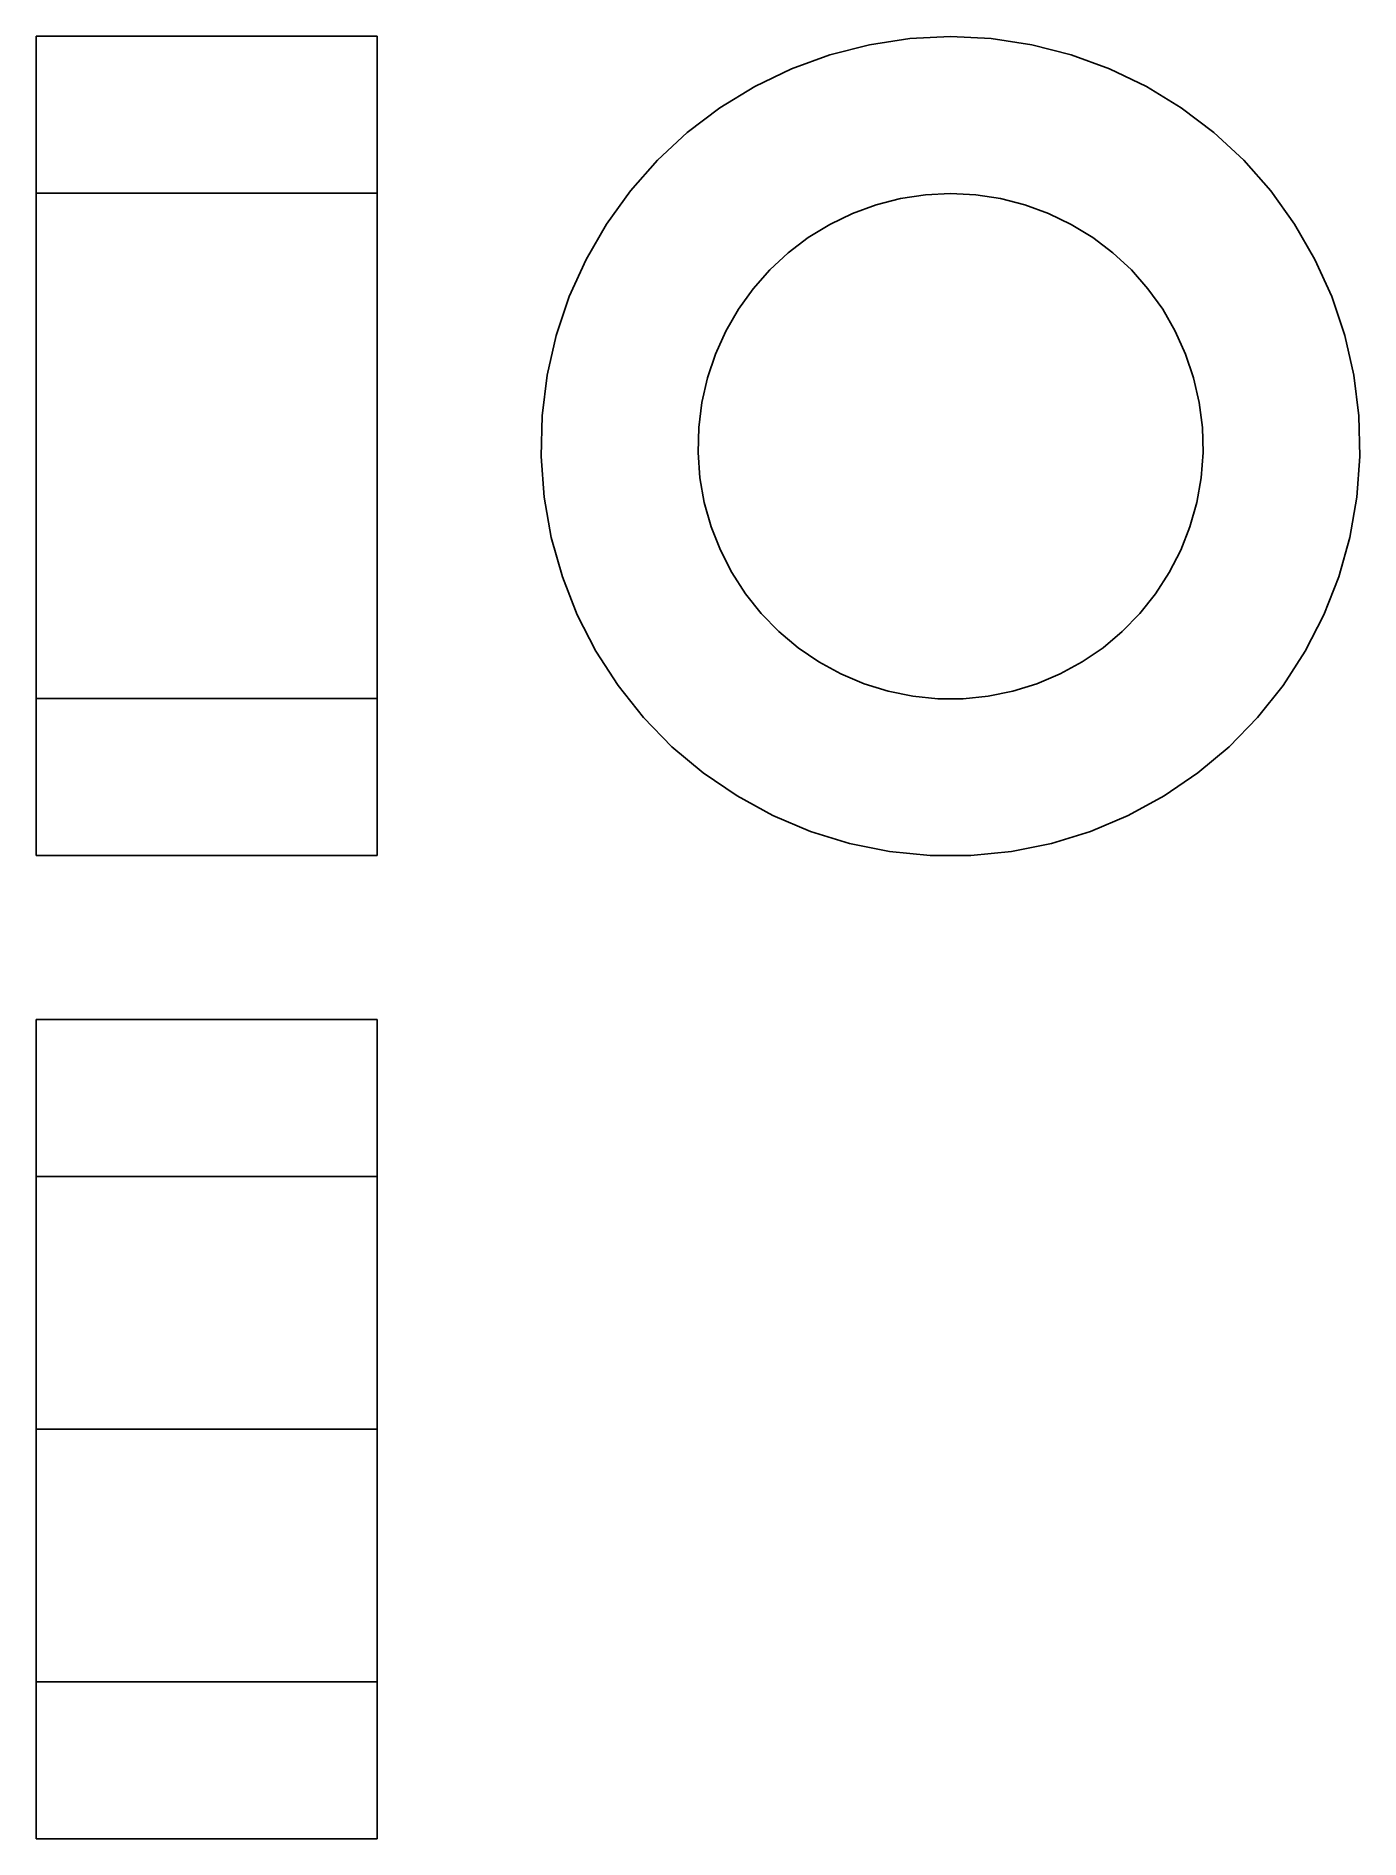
# Model space of a CAD drawing. Extents: x 0 to 2.46, y 0 to 3.35.
import ezdxf

# ---------------------------------------------------------------- set-up
doc = ezdxf.new("R2010")
doc.units = 0
doc.linetypes.add('HIDDEN', pattern=[9, 6, -3])
for name, color, linetype in [('FRONT', 7, 'CONTINUOUS'), ('FRONT_HID', 7, 'HIDDEN'), ('RIGHT', 7, 'CONTINUOUS'), ('RIGHT_HID', 7, 'HIDDEN'), ('TOP', 7, 'CONTINUOUS'), ('TOP_HID', 7, 'HIDDEN')]:
    doc.layers.add(name, color=color, linetype=linetype)

msp = doc.modelspace()

# ---------------------------------------------------------------- linework, layer by layer
at = {"layer": 'FRONT'}
for p, q in [((0, 1.825352), (0, 3.346479)), ((0, 3.346479), (0.633803, 3.346479)), ((0.633803, 1.825352), (0.633803, 3.346479)), ((0.633803, 1.825352), (0, 1.825352))]:
    msp.add_line(p, q, dxfattribs=at)
at = {"layer": 'FRONT_HID', "linetype": 'HIDDEN'}
for p, q in [((0, 3.346479), (0, 1.825352)), ((0.633803, 3.346479), (0.633803, 1.825352)), ((0, 3.05493), (0, 2.116901)), ((0, 2.116901), (0, 3.05493)), ((0, 3.05493), (0.633803, 3.05493)), ((0.633803, 3.05493), (0.633803, 2.116901)), ((0.633803, 2.116901), (0.633803, 3.05493)), ((0.633803, 2.116901), (0, 2.116901))]:
    msp.add_line(p, q, dxfattribs=at)
at = {"layer": 'RIGHT'}
for p, q in [((1.474175, 3.311744), (1.547652, 3.330453)), ((1.547652, 3.330453), (1.622627, 3.341754)), ((1.622627, 3.341754), (1.698355, 3.345533)), ((1.698355, 3.345533), (1.774083, 3.341754)), ((1.774083, 3.341754), (1.849058, 3.330453)), ((1.849058, 3.330453), (1.922535, 3.311744)), ((1.334613, 3.252913), (1.402926, 3.285811)), ((1.402926, 3.285811), (1.474175, 3.311744)), ((1.922535, 3.311744), (1.993784, 3.285811)), ((1.993784, 3.285811), (2.062098, 3.252913)), ((1.269915, 3.213377), (1.334613, 3.252913)), ((2.062098, 3.252913), (2.126796, 3.213377)), ((1.209474, 3.167595), (1.269915, 3.213377)), ((2.126796, 3.213377), (2.187236, 3.167595)), ((1.153893, 3.116023), (1.209474, 3.167595)), ((2.187236, 3.167595), (2.242817, 3.116023)), ((1.103723, 3.059174), (1.153893, 3.116023)), ((2.242817, 3.116023), (2.292988, 3.059174)), ((1.059462, 2.997611), (1.103723, 3.059174)), ((1.605422, 3.044685), (1.651656, 3.051654)), ((1.651656, 3.051654), (1.698355, 3.053984)), ((1.698355, 3.053984), (1.745054, 3.051654)), ((1.745054, 3.051654), (1.791288, 3.044685)), ((2.292988, 3.059174), (2.337248, 2.997611)), ((1.474047, 2.996868), (1.516174, 3.017155)), ((1.516174, 3.017155), (1.560111, 3.033147)), ((1.560111, 3.033147), (1.605422, 3.044685)), ((1.791288, 3.044685), (1.836599, 3.033147)), ((1.836599, 3.033147), (1.880537, 3.017155)), ((1.880537, 3.017155), (1.922663, 2.996868)), ((1.021551, 2.931947), (1.059462, 2.997611)), ((1.43415, 2.972488), (1.474047, 2.996868)), ((1.922663, 2.996868), (1.96256, 2.972488)), ((2.337248, 2.997611), (2.375159, 2.931947)), ((1.396879, 2.944256), (1.43415, 2.972488)), ((1.96256, 2.972488), (1.999832, 2.944256)), ((0.990367, 2.862835), (1.021551, 2.931947)), ((1.331665, 2.877396), (1.362604, 2.912453)), ((1.362604, 2.912453), (1.396879, 2.944256)), ((1.999832, 2.944256), (2.034107, 2.912453)), ((2.034107, 2.912453), (2.065045, 2.877396)), ((2.375159, 2.931947), (2.406344, 2.862835)), ((0.966218, 2.790961), (0.990367, 2.862835)), ((1.304371, 2.839432), (1.331665, 2.877396)), ((2.065045, 2.877396), (2.092339, 2.839432)), ((2.406344, 2.862835), (2.430492, 2.790961)), ((1.280993, 2.798939), (1.304371, 2.839432)), ((2.092339, 2.839432), (2.115718, 2.798939)), ((0.949346, 2.71704), (0.966218, 2.790961)), ((1.261762, 2.75632), (1.280993, 2.798939)), ((2.115718, 2.798939), (2.134948, 2.75632)), ((2.430492, 2.790961), (2.447364, 2.71704)), ((1.246871, 2.711998), (1.261762, 2.75632)), ((2.134948, 2.75632), (2.149839, 2.711998)), ((0.939918, 2.641807), (0.949346, 2.71704)), ((1.236466, 2.666413), (1.246871, 2.711998)), ((2.149839, 2.711998), (2.160244, 2.666413)), ((2.447364, 2.71704), (2.456792, 2.641807)), ((1.230653, 2.62002), (1.236466, 2.666413)), ((2.160244, 2.666413), (2.166058, 2.62002)), ((0.938028, 2.566009), (0.939918, 2.641807)), ((1.229487, 2.573277), (1.230653, 2.62002)), ((2.166058, 2.62002), (2.167223, 2.573277)), ((2.456792, 2.641807), (2.458682, 2.566009)), ((0.943694, 2.490399), (0.938028, 2.566009)), ((1.232981, 2.526651), (1.229487, 2.573277)), ((2.167223, 2.573277), (2.163729, 2.526651)), ((2.458682, 2.566009), (2.453016, 2.490399)), ((1.2411, 2.480605), (1.232981, 2.526651)), ((2.163729, 2.526651), (2.15561, 2.480605)), ((0.956861, 2.415729), (0.943694, 2.490399)), ((1.253764, 2.435595), (1.2411, 2.480605)), ((2.15561, 2.480605), (2.142946, 2.435595)), ((2.453016, 2.490399), (2.43985, 2.415729)), ((0.977396, 2.342741), (0.956861, 2.415729)), ((1.270846, 2.392071), (1.253764, 2.435595)), ((2.142946, 2.435595), (2.125864, 2.392071)), ((2.43985, 2.415729), (2.419314, 2.342741)), ((1.292177, 2.350463), (1.270846, 2.392071)), ((2.125864, 2.392071), (2.104533, 2.350463)), ((1.005097, 2.27216), (0.977396, 2.342741)), ((1.317545, 2.311186), (1.292177, 2.350463)), ((2.104533, 2.350463), (2.079166, 2.311186)), ((2.419314, 2.342741), (2.391613, 2.27216)), ((1.346697, 2.27463), (1.317545, 2.311186)), ((2.079166, 2.311186), (2.050013, 2.27463)), ((1.039688, 2.204688), (1.005097, 2.27216)), ((1.379345, 2.241158), (1.346697, 2.27463)), ((2.050013, 2.27463), (2.017366, 2.241158)), ((2.391613, 2.27216), (2.357022, 2.204688)), ((1.415162, 2.211104), (1.379345, 2.241158)), ((1.453795, 2.184765), (1.415162, 2.211104)), ((1.981548, 2.211104), (1.942916, 2.184765)), ((2.017366, 2.241158), (1.981548, 2.211104)), ((1.080825, 2.140996), (1.039688, 2.204688)), ((1.494858, 2.162403), (1.453795, 2.184765)), ((1.942916, 2.184765), (1.901853, 2.162403)), ((2.357022, 2.204688), (2.315885, 2.140996)), ((1.537943, 2.144241), (1.494858, 2.162403)), ((1.582622, 2.130459), (1.537943, 2.144241)), ((1.858767, 2.144241), (1.814088, 2.130459)), ((1.901853, 2.162403), (1.858767, 2.144241)), ((1.128099, 2.081716), (1.080825, 2.140996)), ((1.628452, 2.121194), (1.582622, 2.130459)), ((1.674977, 2.116539), (1.628452, 2.121194)), ((1.721734, 2.116539), (1.674977, 2.116539)), ((1.768258, 2.121194), (1.721734, 2.116539)), ((1.814088, 2.130459), (1.768258, 2.121194)), ((2.315885, 2.140996), (2.268611, 2.081716)), ((1.181041, 2.027438), (1.128099, 2.081716)), ((2.268611, 2.081716), (2.21567, 2.027438)), ((1.239124, 1.9787), (1.181041, 2.027438)), ((2.21567, 2.027438), (2.157587, 1.9787)), ((1.301771, 1.935988), (1.239124, 1.9787)), ((2.157587, 1.9787), (2.09494, 1.935988)), ((1.368359, 1.899726), (1.301771, 1.935988)), ((2.09494, 1.935988), (2.028351, 1.899726)), ((1.438227, 1.870274), (1.368359, 1.899726)), ((2.028351, 1.899726), (1.958483, 1.870274)), ((1.510681, 1.847925), (1.438227, 1.870274)), ((1.584999, 1.832902), (1.510681, 1.847925)), ((1.88603, 1.847925), (1.811711, 1.832902)), ((1.958483, 1.870274), (1.88603, 1.847925)), ((1.660444, 1.825352), (1.584999, 1.832902)), ((1.736266, 1.825352), (1.660444, 1.825352)), ((1.811711, 1.832902), (1.736266, 1.825352))]:
    msp.add_line(p, q, dxfattribs=at)
at = {"layer": 'RIGHT_HID', "linetype": 'HIDDEN'}
for p, q in [((1.474175, 3.311744), (1.547652, 3.330453)), ((1.547652, 3.330453), (1.622627, 3.341754)), ((1.622627, 3.341754), (1.698355, 3.345533)), ((1.698355, 3.345533), (1.774083, 3.341754)), ((1.774083, 3.341754), (1.849058, 3.330453)), ((1.849058, 3.330453), (1.922535, 3.311744)), ((1.334613, 3.252913), (1.402926, 3.285811)), ((1.402926, 3.285811), (1.474175, 3.311744)), ((1.922535, 3.311744), (1.993784, 3.285811)), ((1.993784, 3.285811), (2.062098, 3.252913)), ((1.269915, 3.213377), (1.334613, 3.252913)), ((2.062098, 3.252913), (2.126796, 3.213377)), ((1.209474, 3.167595), (1.269915, 3.213377)), ((2.126796, 3.213377), (2.187236, 3.167595)), ((1.153893, 3.116023), (1.209474, 3.167595)), ((2.187236, 3.167595), (2.242817, 3.116023)), ((1.103723, 3.059174), (1.153893, 3.116023)), ((2.242817, 3.116023), (2.292988, 3.059174)), ((1.059462, 2.997611), (1.103723, 3.059174)), ((1.605422, 3.044685), (1.651656, 3.051654)), ((1.651656, 3.051654), (1.698355, 3.053984)), ((1.698355, 3.053984), (1.745054, 3.051654)), ((1.745054, 3.051654), (1.791288, 3.044685)), ((2.292988, 3.059174), (2.337248, 2.997611)), ((1.474047, 2.996868), (1.516174, 3.017155)), ((1.516174, 3.017155), (1.560111, 3.033147)), ((1.560111, 3.033147), (1.605422, 3.044685)), ((1.791288, 3.044685), (1.836599, 3.033147)), ((1.836599, 3.033147), (1.880537, 3.017155)), ((1.880537, 3.017155), (1.922663, 2.996868)), ((1.021551, 2.931947), (1.059462, 2.997611)), ((1.43415, 2.972488), (1.474047, 2.996868)), ((1.922663, 2.996868), (1.96256, 2.972488)), ((2.337248, 2.997611), (2.375159, 2.931947)), ((1.396879, 2.944256), (1.43415, 2.972488)), ((1.96256, 2.972488), (1.999832, 2.944256)), ((0.990367, 2.862835), (1.021551, 2.931947)), ((1.331665, 2.877396), (1.362604, 2.912453)), ((1.362604, 2.912453), (1.396879, 2.944256)), ((1.999832, 2.944256), (2.034107, 2.912453)), ((2.034107, 2.912453), (2.065045, 2.877396)), ((2.375159, 2.931947), (2.406344, 2.862835)), ((0.966218, 2.790961), (0.990367, 2.862835)), ((1.304371, 2.839432), (1.331665, 2.877396)), ((2.065045, 2.877396), (2.092339, 2.839432)), ((2.406344, 2.862835), (2.430492, 2.790961)), ((1.280993, 2.798939), (1.304371, 2.839432)), ((2.092339, 2.839432), (2.115718, 2.798939)), ((0.949346, 2.71704), (0.966218, 2.790961)), ((1.261762, 2.75632), (1.280993, 2.798939)), ((2.115718, 2.798939), (2.134948, 2.75632)), ((2.430492, 2.790961), (2.447364, 2.71704)), ((1.246871, 2.711998), (1.261762, 2.75632)), ((2.134948, 2.75632), (2.149839, 2.711998)), ((0.939918, 2.641807), (0.949346, 2.71704)), ((1.236466, 2.666413), (1.246871, 2.711998)), ((2.149839, 2.711998), (2.160244, 2.666413)), ((2.447364, 2.71704), (2.456792, 2.641807)), ((1.230653, 2.62002), (1.236466, 2.666413)), ((2.160244, 2.666413), (2.166058, 2.62002)), ((0.938028, 2.566009), (0.939918, 2.641807)), ((1.229487, 2.573277), (1.230653, 2.62002)), ((2.166058, 2.62002), (2.167223, 2.573277)), ((2.456792, 2.641807), (2.458682, 2.566009)), ((0.943694, 2.490399), (0.938028, 2.566009)), ((1.232981, 2.526651), (1.229487, 2.573277)), ((2.167223, 2.573277), (2.163729, 2.526651)), ((2.458682, 2.566009), (2.453016, 2.490399)), ((1.2411, 2.480605), (1.232981, 2.526651)), ((2.163729, 2.526651), (2.15561, 2.480605)), ((0.956861, 2.415729), (0.943694, 2.490399)), ((1.253764, 2.435595), (1.2411, 2.480605)), ((2.15561, 2.480605), (2.142946, 2.435595)), ((2.453016, 2.490399), (2.43985, 2.415729)), ((0.977396, 2.342741), (0.956861, 2.415729)), ((1.270846, 2.392071), (1.253764, 2.435595)), ((2.142946, 2.435595), (2.125864, 2.392071)), ((2.43985, 2.415729), (2.419314, 2.342741)), ((1.292177, 2.350463), (1.270846, 2.392071)), ((2.125864, 2.392071), (2.104533, 2.350463)), ((1.005097, 2.27216), (0.977396, 2.342741)), ((1.317545, 2.311186), (1.292177, 2.350463)), ((2.104533, 2.350463), (2.079166, 2.311186)), ((2.419314, 2.342741), (2.391613, 2.27216)), ((1.346697, 2.27463), (1.317545, 2.311186)), ((2.079166, 2.311186), (2.050013, 2.27463)), ((1.039688, 2.204688), (1.005097, 2.27216)), ((1.379345, 2.241158), (1.346697, 2.27463)), ((2.050013, 2.27463), (2.017366, 2.241158)), ((2.391613, 2.27216), (2.357022, 2.204688)), ((1.415162, 2.211104), (1.379345, 2.241158)), ((1.453795, 2.184765), (1.415162, 2.211104)), ((1.981548, 2.211104), (1.942916, 2.184765)), ((2.017366, 2.241158), (1.981548, 2.211104)), ((1.080825, 2.140996), (1.039688, 2.204688)), ((1.494858, 2.162403), (1.453795, 2.184765)), ((1.942916, 2.184765), (1.901853, 2.162403)), ((2.357022, 2.204688), (2.315885, 2.140996)), ((1.537943, 2.144241), (1.494858, 2.162403)), ((1.582622, 2.130459), (1.537943, 2.144241)), ((1.858767, 2.144241), (1.814088, 2.130459)), ((1.901853, 2.162403), (1.858767, 2.144241)), ((1.128099, 2.081716), (1.080825, 2.140996)), ((1.628452, 2.121194), (1.582622, 2.130459)), ((1.674977, 2.116539), (1.628452, 2.121194)), ((1.721734, 2.116539), (1.674977, 2.116539)), ((1.768258, 2.121194), (1.721734, 2.116539)), ((1.814088, 2.130459), (1.768258, 2.121194)), ((2.315885, 2.140996), (2.268611, 2.081716)), ((1.181041, 2.027438), (1.128099, 2.081716)), ((2.268611, 2.081716), (2.21567, 2.027438)), ((1.239124, 1.9787), (1.181041, 2.027438)), ((2.21567, 2.027438), (2.157587, 1.9787)), ((1.301771, 1.935988), (1.239124, 1.9787)), ((2.157587, 1.9787), (2.09494, 1.935988)), ((1.368359, 1.899726), (1.301771, 1.935988)), ((2.09494, 1.935988), (2.028351, 1.899726)), ((1.438227, 1.870274), (1.368359, 1.899726)), ((2.028351, 1.899726), (1.958483, 1.870274)), ((1.510681, 1.847925), (1.438227, 1.870274)), ((1.584999, 1.832902), (1.510681, 1.847925)), ((1.88603, 1.847925), (1.811711, 1.832902)), ((1.958483, 1.870274), (1.88603, 1.847925)), ((1.660444, 1.825352), (1.584999, 1.832902)), ((1.736266, 1.825352), (1.660444, 1.825352)), ((1.811711, 1.832902), (1.736266, 1.825352))]:
    msp.add_line(p, q, dxfattribs=at)
at = {"layer": 'TOP'}
for p, q in [((0, 1.521127), (0, 0.760563)), ((0.633803, 1.521127), (0, 1.521127)), ((0.633803, 1.521127), (0.633803, 0.760563)), ((0, 0.760563), (0, 0)), ((0, 0.760563), (0.633803, 0.760563)), ((0.633803, 0.760563), (0.633803, 0)), ((0.633803, 0), (0, 0))]:
    msp.add_line(p, q, dxfattribs=at)
at = {"layer": 'TOP_HID', "linetype": 'HIDDEN'}
for p, q in [((0, 0), (0, 1.521127)), ((0.633803, 0), (0.633803, 1.521127)), ((0, 0.291549), (0, 1.229577)), ((0, 1.229577), (0, 0.760563)), ((0.633803, 1.229577), (0, 1.229577)), ((0.633803, 0.291549), (0.633803, 1.229577)), ((0.633803, 1.229577), (0.633803, 0.760563)), ((0, 0.760563), (0, 0.291549)), ((0, 0.760563), (0.633803, 0.760563)), ((0.633803, 0.760563), (0.633803, 0.291549)), ((0.633803, 0.291549), (0, 0.291549))]:
    msp.add_line(p, q, dxfattribs=at)

doc.saveas('drawing.dxf')
